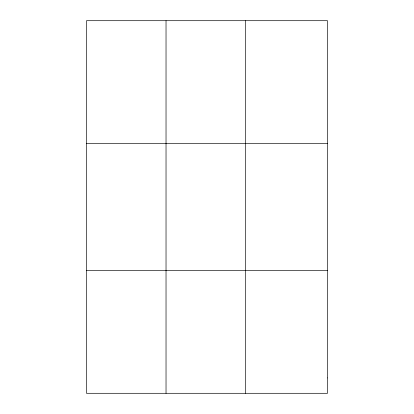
<?xml version="1.0" encoding="UTF-8"?>
<svg xmlns="http://www.w3.org/2000/svg" width="414" height="414" viewBox="0 0 414 414"><rect width="100%" height="100%" fill="white"/><g stroke="black" fill="none" stroke-linecap="round" stroke-linejoin="round"><path stroke-width="0.62" d="M166.03 20.7L166.03 393.3M245.559 20.7L245.559 393.3M86.495 143.658L327.505 143.658M86.495 270.342L327.505 270.342M327.505 377.93L327.505 393.3L86.495 393.3L86.495 20.7L327.505 20.7L327.505 377.93"/></g></svg>
